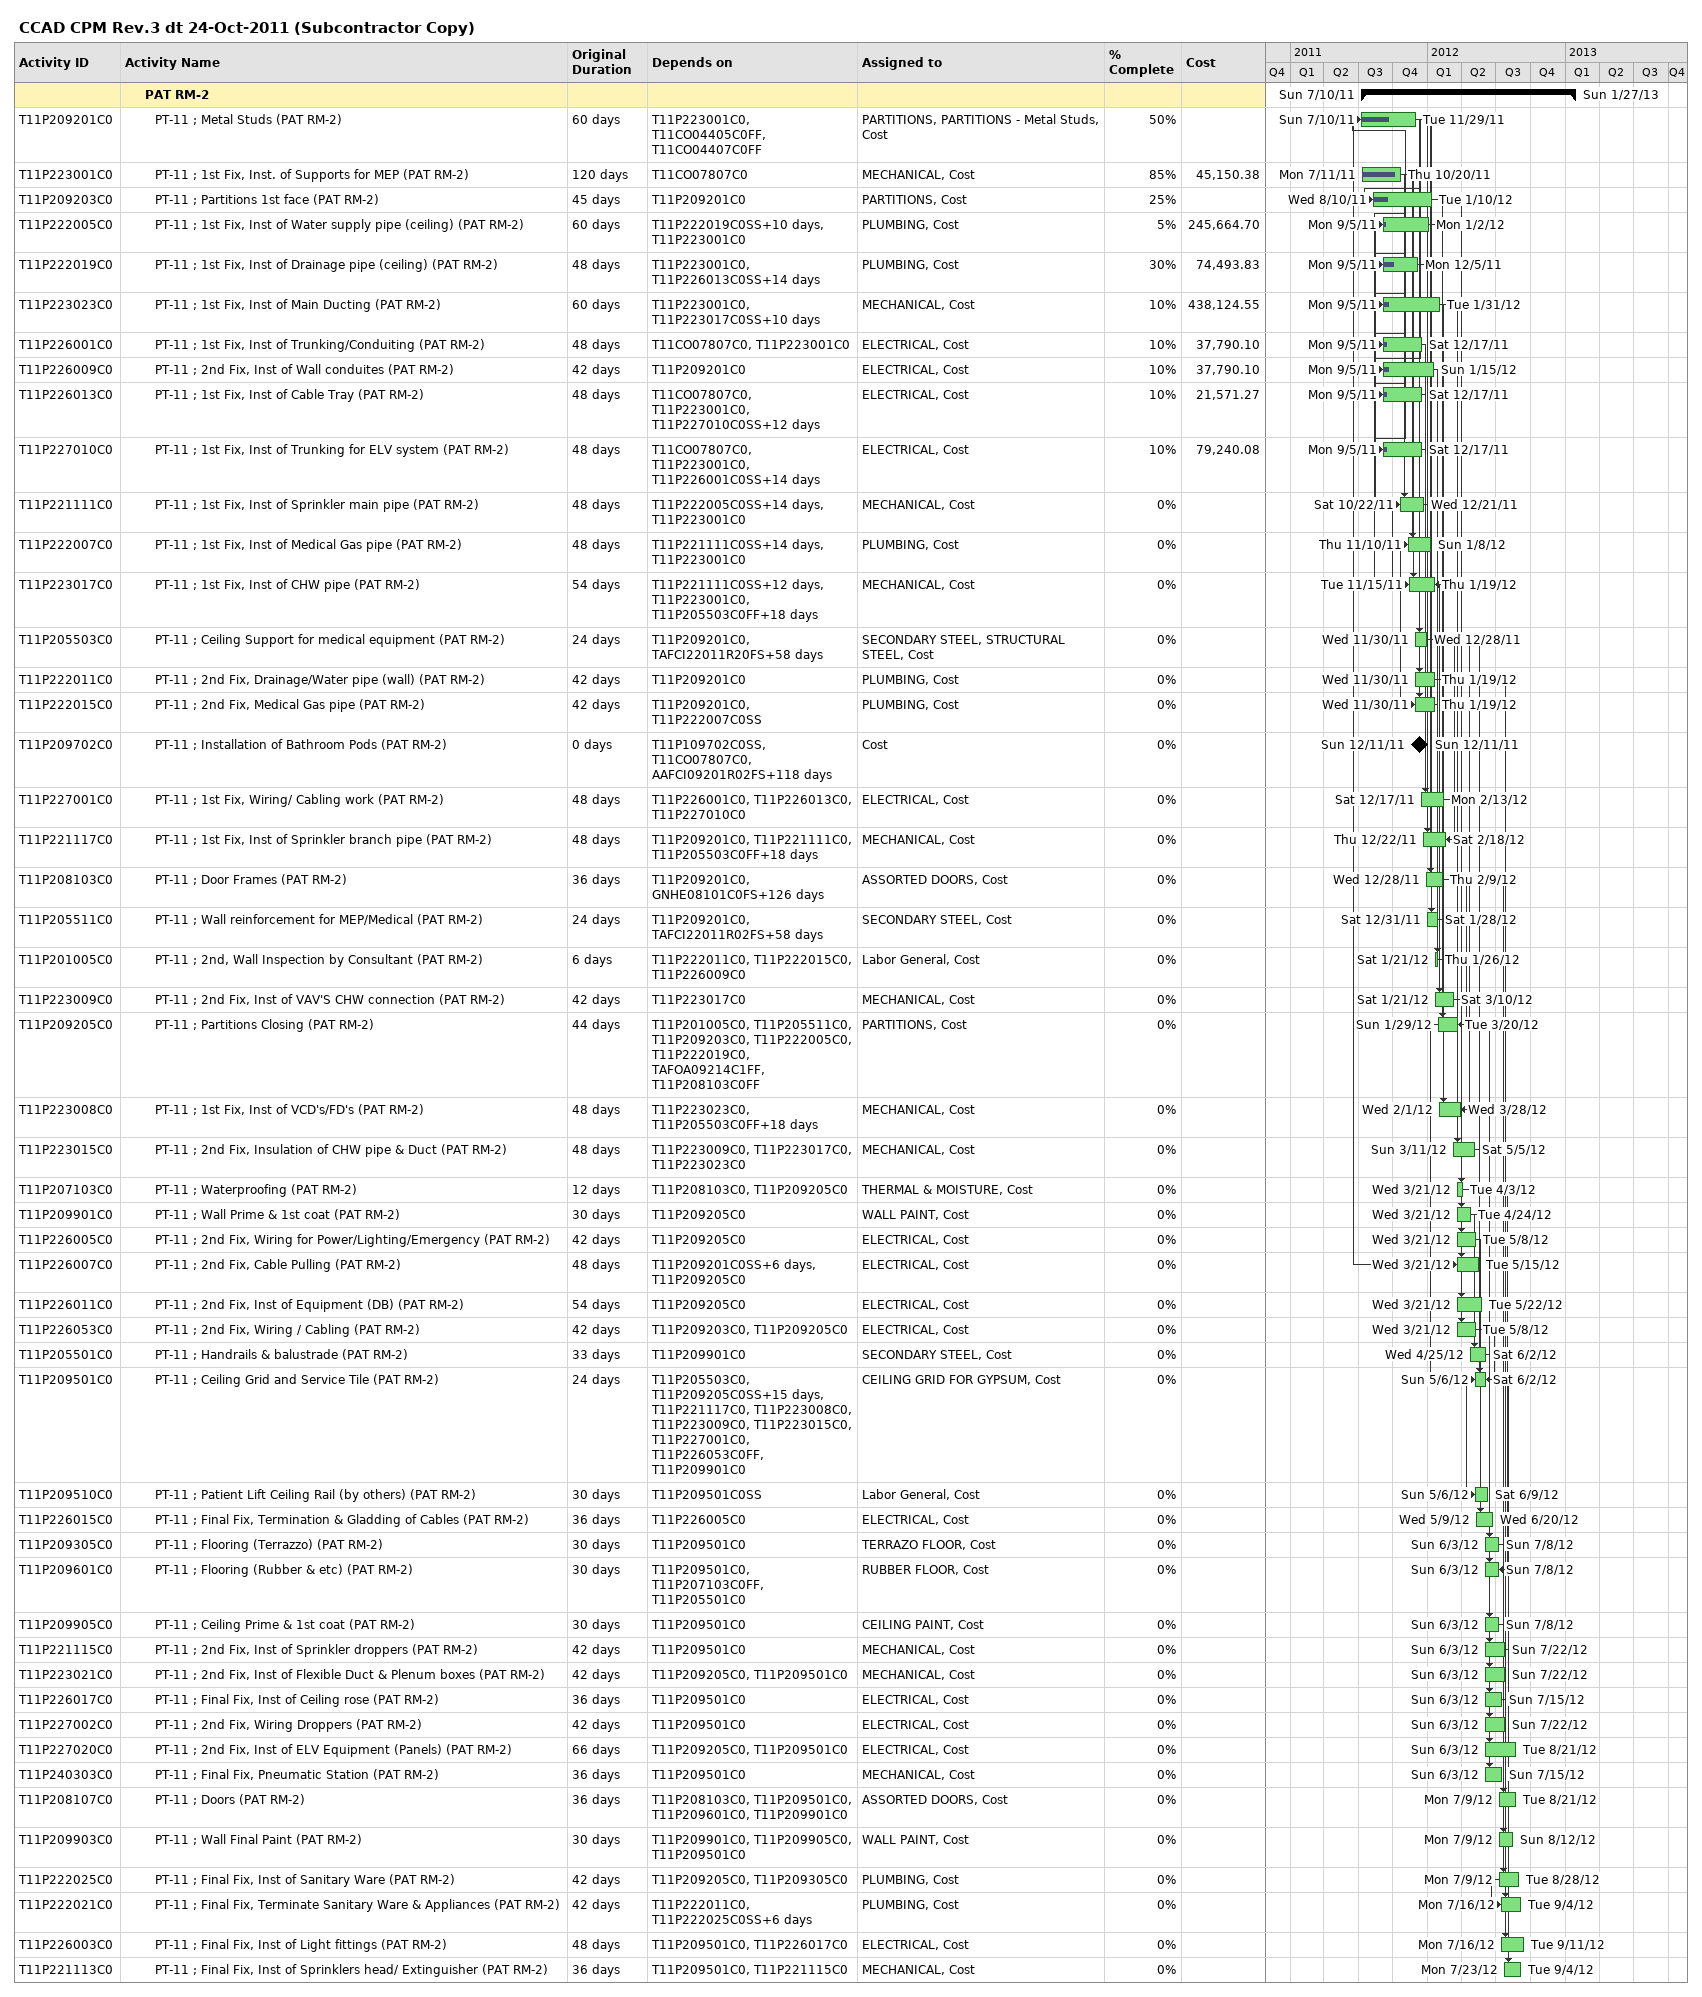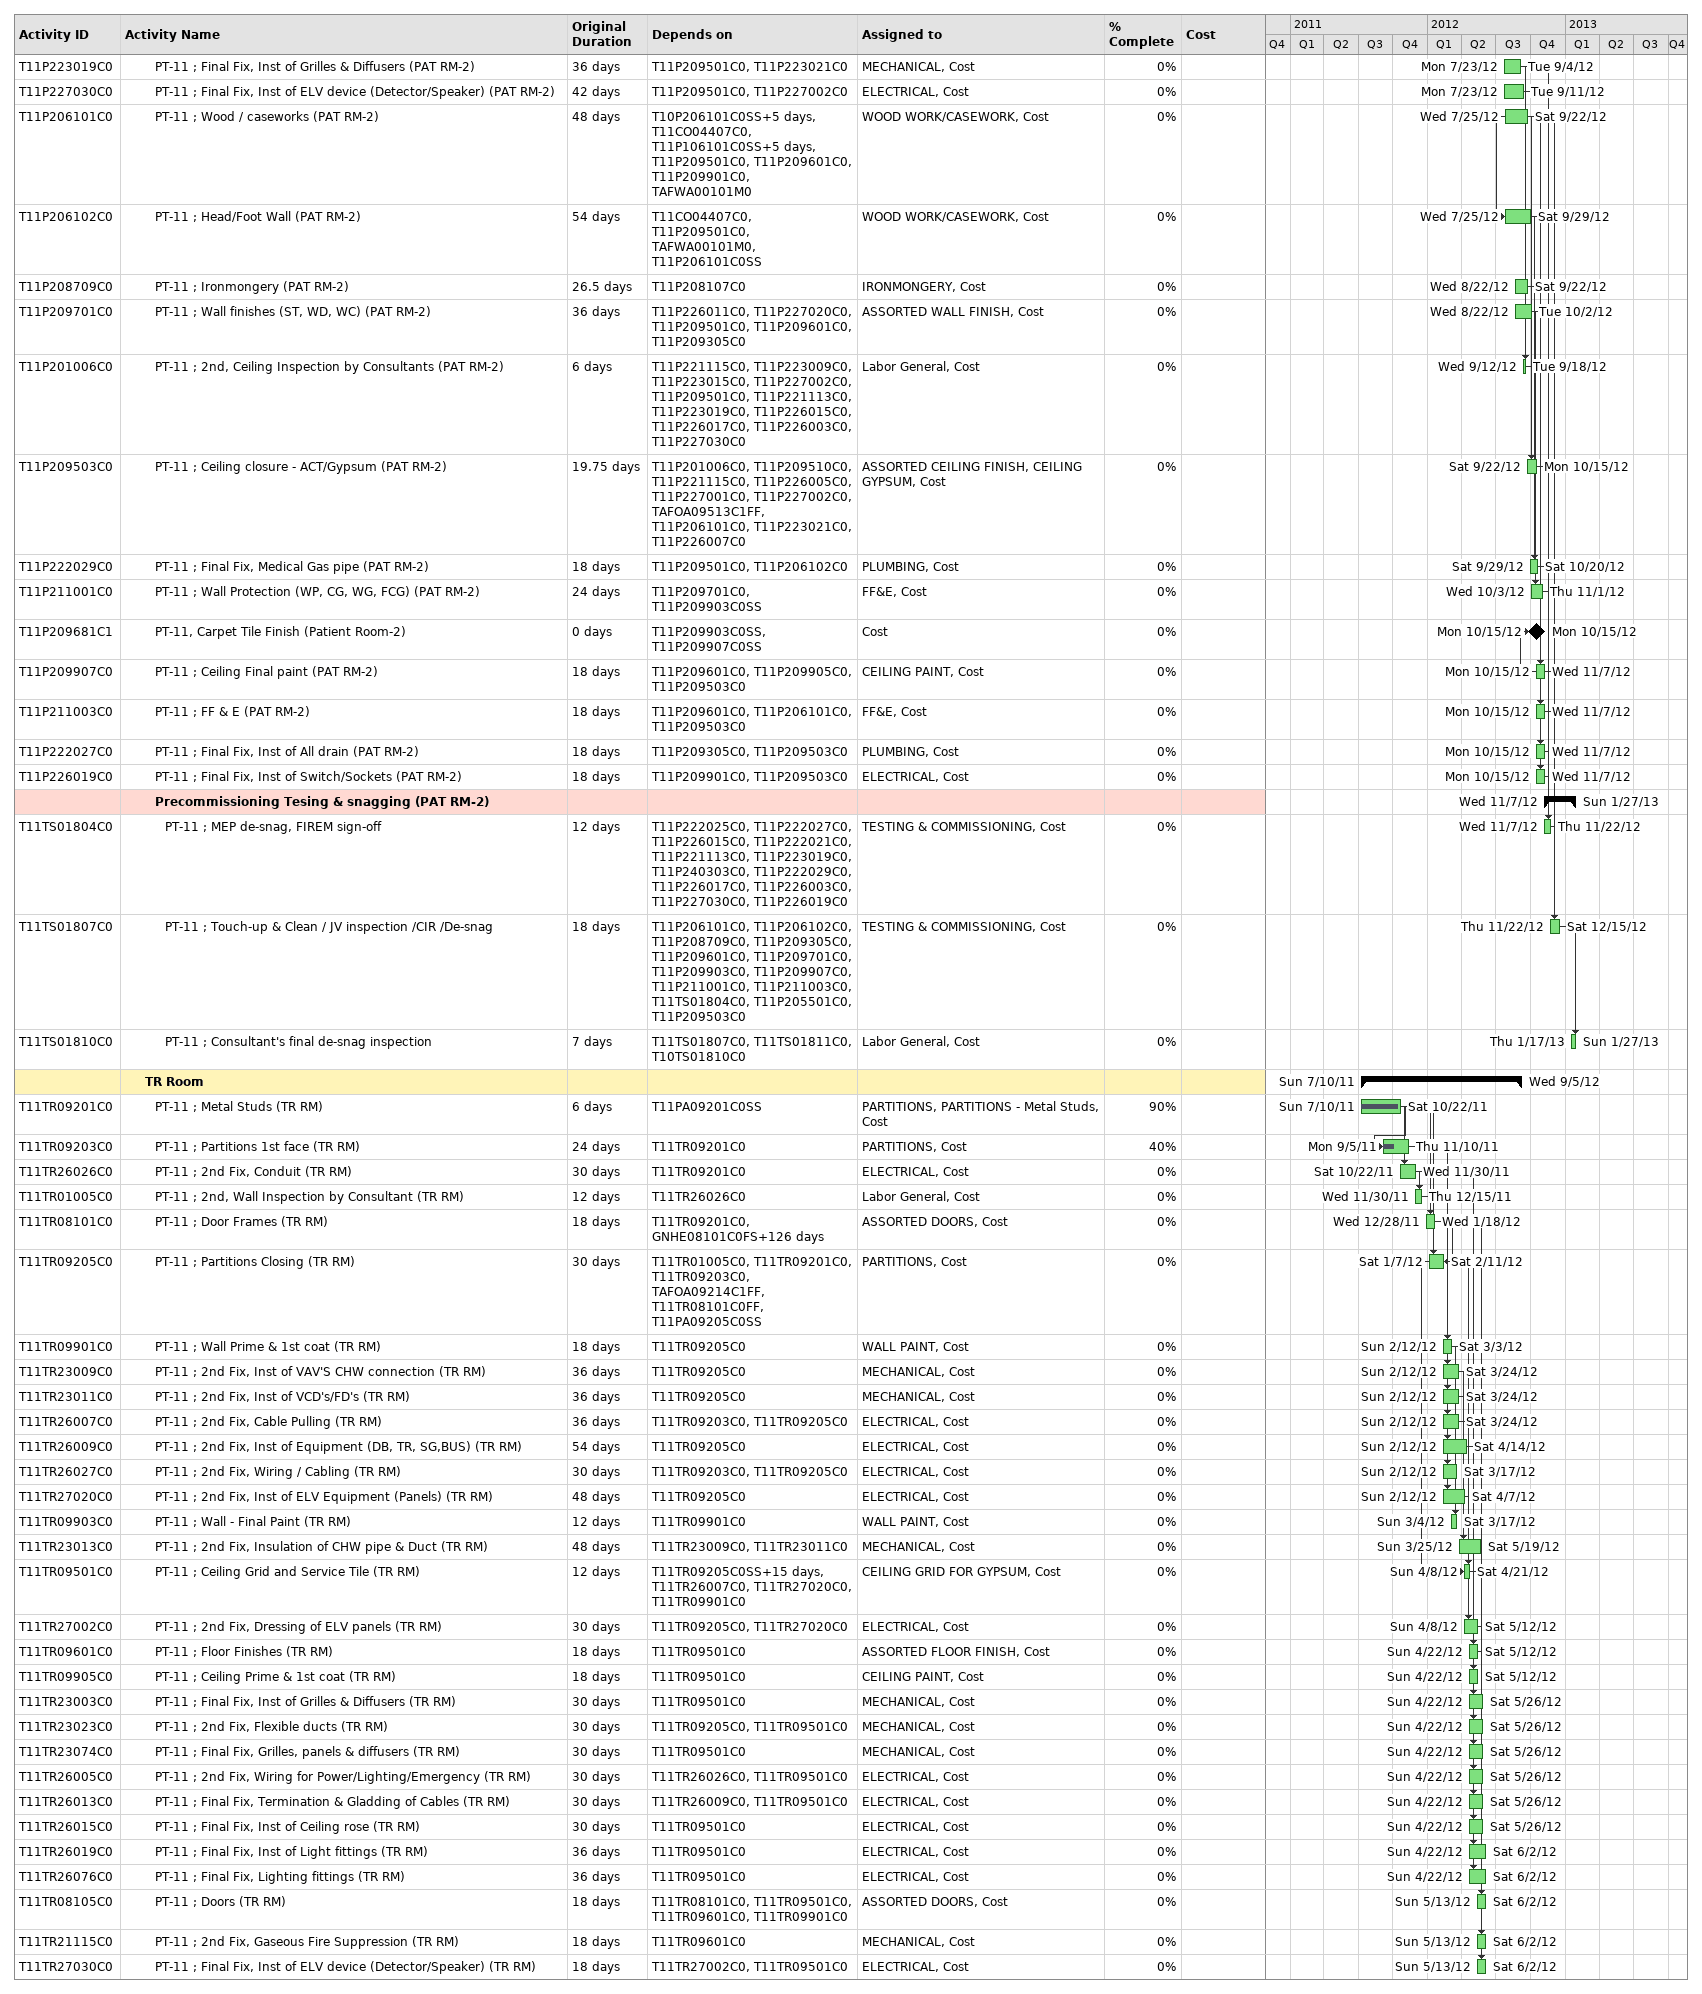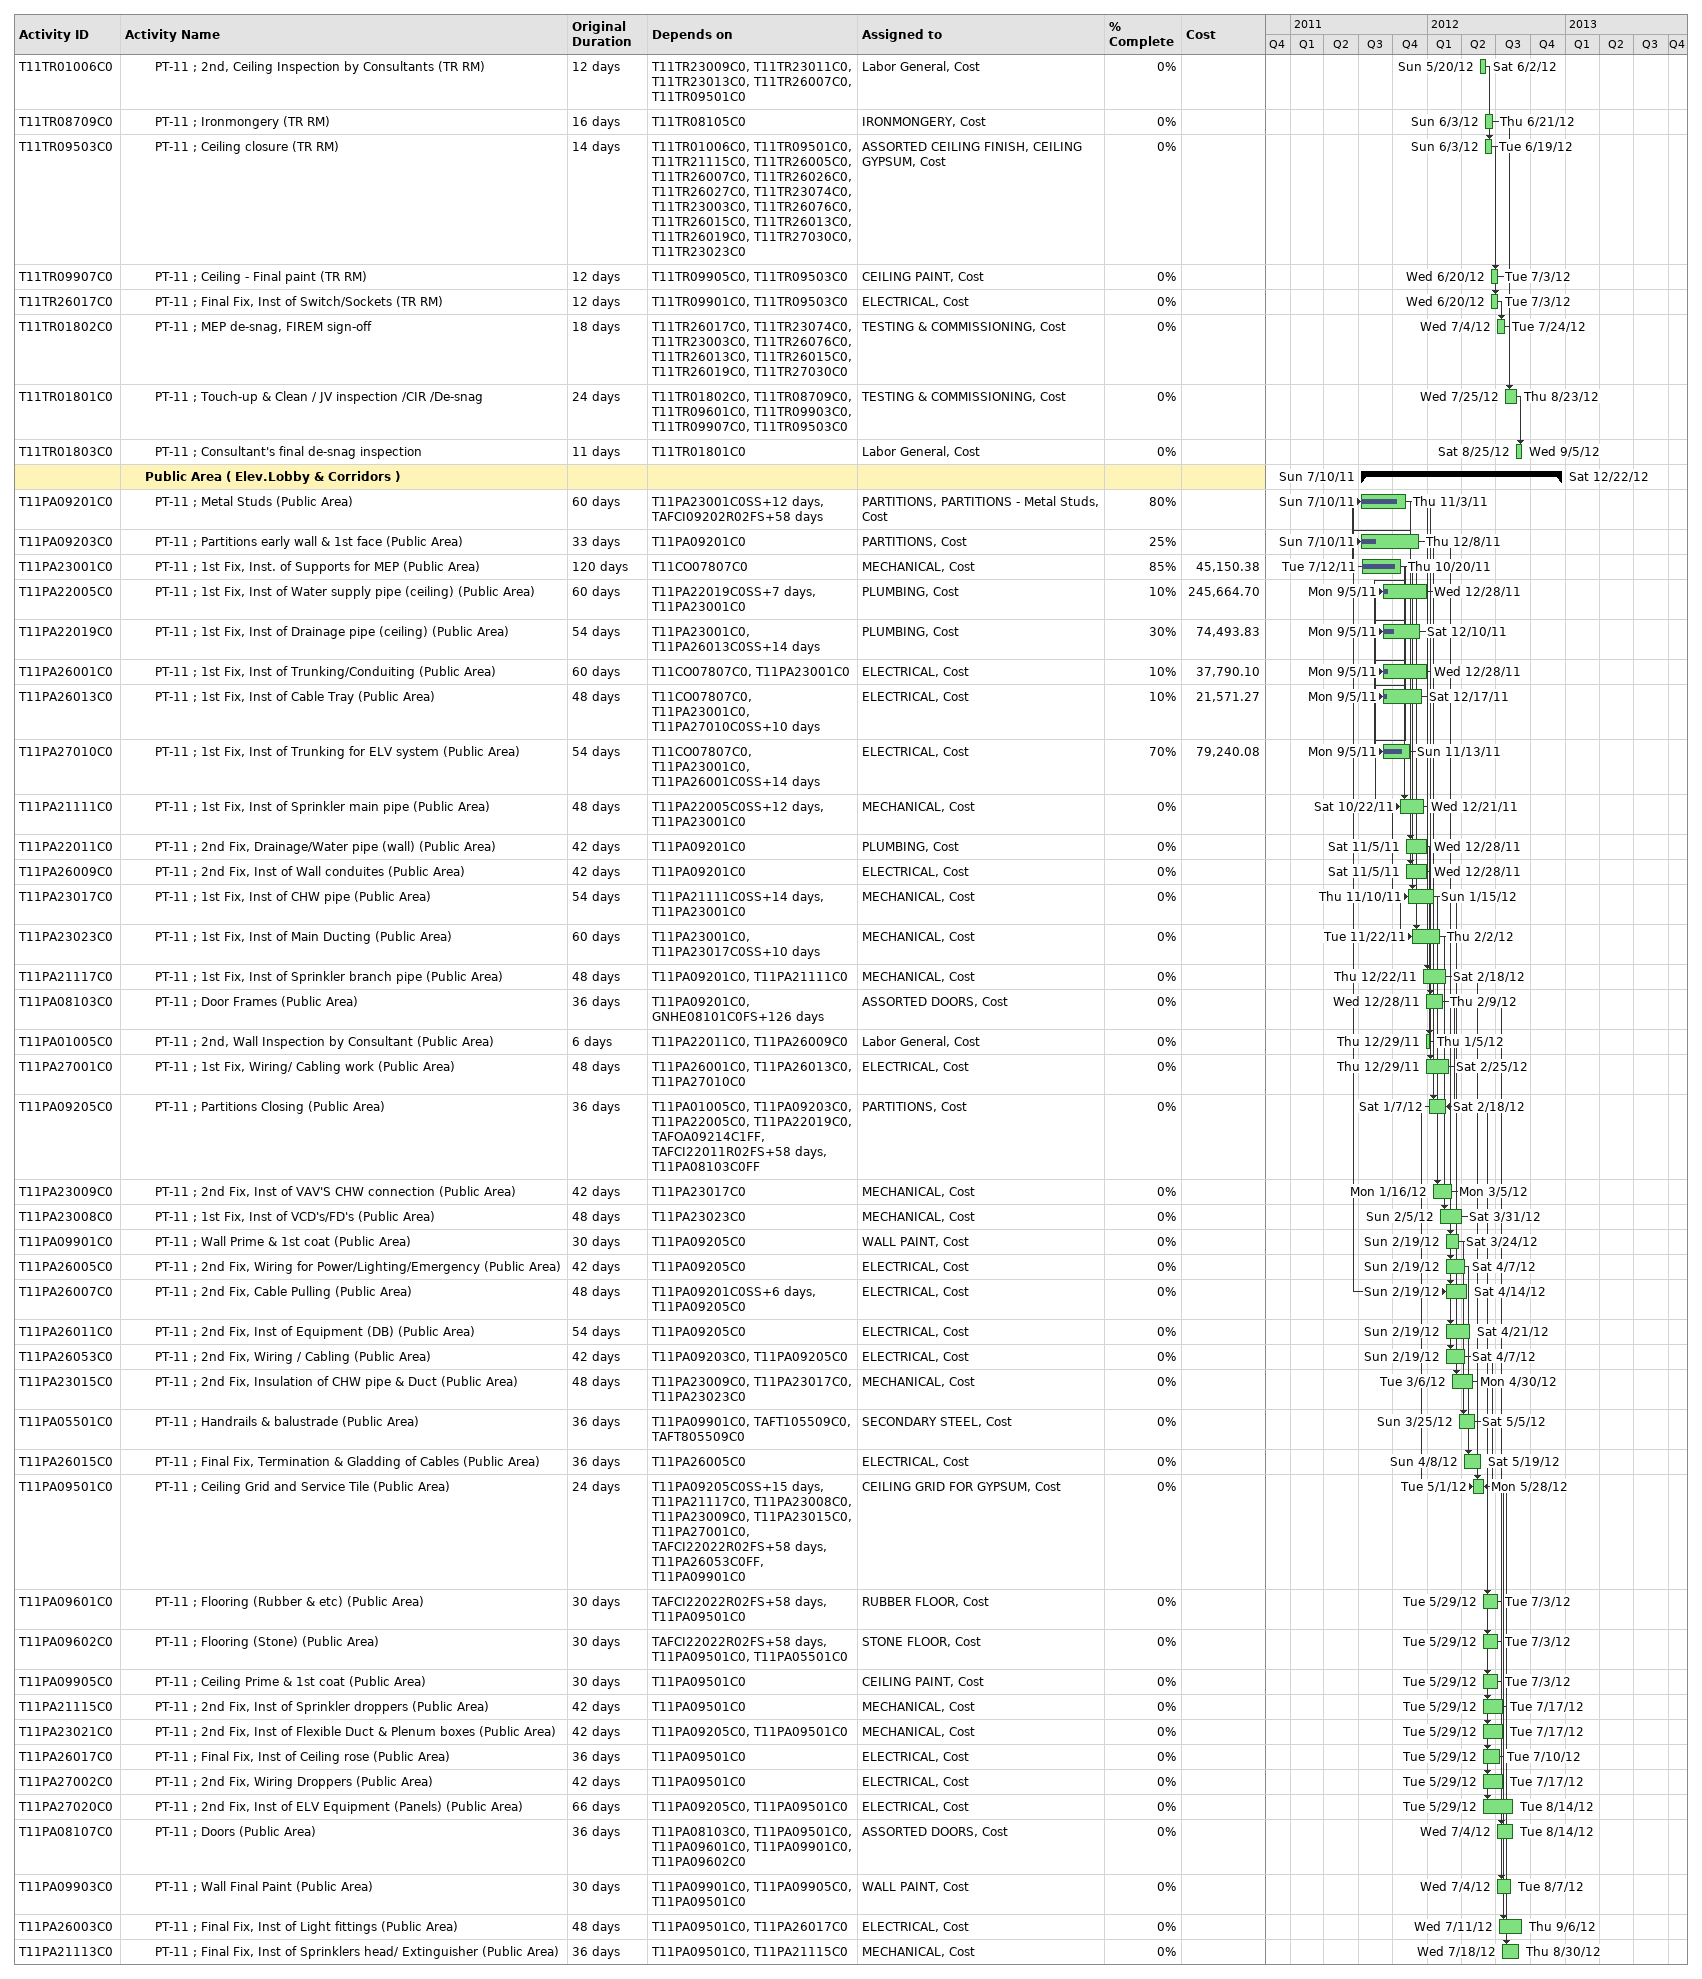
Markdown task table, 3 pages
CCAD CPM Rev.3 dt 24-Oct-2011 (Subcontractor Copy)

| ID | Level | Task | Original duration | Start | Finish | Predecessors | Resources | % complete | Cost |
|---|---|---|---|---|---|---|---|---|---|
|  | 3 | **PAT RM-2** |  | 2011-07-10 | 2013-01-27 |  |  |  |  |
| T11P209201C0 | 4 | PT-11 ; Metal Studs (PAT RM-2) | 60d | 2011-07-10 | 2011-11-29 | T11P223001C0, T11CO04405C0FF, T11CO04407C0FF | PARTITIONS, PARTITIONS - Metal Studs, Cost | 50 |  |
| T11P223001C0 | 4 | PT-11 ; 1st Fix, Inst. of Supports for MEP (PAT RM-2) | 120d | 2011-07-11 | 2011-10-20 | T11CO07807C0 | MECHANICAL, Cost | 85 | 45150.38 |
| T11P209203C0 | 4 | PT-11 ; Partitions 1st face (PAT RM-2) | 45d | 2011-08-10 | 2012-01-10 | T11P209201C0 | PARTITIONS, Cost | 25 |  |
| T11P222005C0 | 4 | PT-11 ; 1st Fix, Inst of Water supply pipe (ceiling) (PAT RM-2) | 60d | 2011-09-05 | 2012-01-02 | T11P222019C0SS+10d, T11P223001C0 | PLUMBING, Cost | 5 | 245664.70 |
| T11P222019C0 | 4 | PT-11 ; 1st Fix, Inst of Drainage pipe (ceiling) (PAT RM-2) | 48d | 2011-09-05 | 2011-12-05 | T11P223001C0, T11P226013C0SS+14d | PLUMBING, Cost | 30 | 74493.83 |
| T11P223023C0 | 4 | PT-11 ; 1st Fix, Inst of Main Ducting (PAT RM-2) | 60d | 2011-09-05 | 2012-01-31 | T11P223001C0, T11P223017C0SS+10d | MECHANICAL, Cost | 10 | 438124.55 |
| T11P226001C0 | 4 | PT-11 ; 1st Fix, Inst of Trunking/Conduiting (PAT RM-2) | 48d | 2011-09-05 | 2011-12-17 | T11CO07807C0, T11P223001C0 | ELECTRICAL, Cost | 10 | 37790.10 |
| T11P226009C0 | 4 | PT-11 ; 2nd Fix, Inst of Wall conduites (PAT RM-2) | 42d | 2011-09-05 | 2012-01-15 | T11P209201C0 | ELECTRICAL, Cost | 10 | 37790.10 |
| T11P226013C0 | 4 | PT-11 ; 1st Fix, Inst of Cable Tray (PAT RM-2) | 48d | 2011-09-05 | 2011-12-17 | T11CO07807C0, T11P223001C0, T11P227010C0SS+12d | ELECTRICAL, Cost | 10 | 21571.27 |
| T11P227010C0 | 4 | PT-11 ; 1st Fix, Inst of Trunking for ELV system (PAT RM-2) | 48d | 2011-09-05 | 2011-12-17 | T11CO07807C0, T11P223001C0, T11P226001C0SS+14d | ELECTRICAL, Cost | 10 | 79240.08 |
| T11P221111C0 | 4 | PT-11 ; 1st Fix, Inst of Sprinkler main pipe (PAT RM-2) | 48d | 2011-10-22 | 2011-12-21 | T11P222005C0SS+14d, T11P223001C0 | MECHANICAL, Cost | 0 |  |
| T11P222007C0 | 4 | PT-11 ; 1st Fix, Inst of Medical Gas pipe (PAT RM-2) | 48d | 2011-11-10 | 2012-01-08 | T11P221111C0SS+14d, T11P223001C0 | PLUMBING, Cost | 0 |  |
| T11P223017C0 | 4 | PT-11 ; 1st Fix, Inst of CHW pipe (PAT RM-2) | 54d | 2011-11-15 | 2012-01-19 | T11P221111C0SS+12d, T11P223001C0, T11P205503C0FF+18d | MECHANICAL, Cost | 0 |  |
| T11P205503C0 | 4 | PT-11 ; Ceiling Support for medical equipment (PAT RM-2) | 24d | 2011-11-30 | 2011-12-28 | T11P209201C0, TAFCI22011R20FS+58d | SECONDARY STEEL, STRUCTURAL STEEL, Cost | 0 |  |
| T11P222011C0 | 4 | PT-11 ; 2nd Fix, Drainage/Water pipe (wall) (PAT RM-2) | 42d | 2011-11-30 | 2012-01-19 | T11P209201C0 | PLUMBING, Cost | 0 |  |
| T11P222015C0 | 4 | PT-11 ; 2nd Fix, Medical Gas pipe (PAT RM-2) | 42d | 2011-11-30 | 2012-01-19 | T11P209201C0, T11P222007C0SS | PLUMBING, Cost | 0 |  |
| T11P209702C0 | 4 | PT-11 ; Installation of Bathroom Pods (PAT RM-2) | 0d | 2011-12-11 | 2011-12-11 | T11P109702C0SS, T11CO07807C0, AAFCI09201R02FS+118d | Cost | 0 |  |
| T11P227001C0 | 4 | PT-11 ; 1st Fix, Wiring/ Cabling work (PAT RM-2) | 48d | 2011-12-17 | 2012-02-13 | T11P226001C0, T11P226013C0, T11P227010C0 | ELECTRICAL, Cost | 0 |  |
| T11P221117C0 | 4 | PT-11 ; 1st Fix, Inst of Sprinkler branch pipe (PAT RM-2) | 48d | 2011-12-22 | 2012-02-18 | T11P209201C0, T11P221111C0, T11P205503C0FF+18d | MECHANICAL, Cost | 0 |  |
| T11P208103C0 | 4 | PT-11 ; Door Frames (PAT RM-2) | 36d | 2011-12-28 | 2012-02-09 | T11P209201C0, GNHE08101C0FS+126d | ASSORTED DOORS, Cost | 0 |  |
| T11P205511C0 | 4 | PT-11 ; Wall reinforcement for MEP/Medical (PAT RM-2) | 24d | 2011-12-31 | 2012-01-28 | T11P209201C0, TAFCI22011R02FS+58d | SECONDARY STEEL, Cost | 0 |  |
| T11P201005C0 | 4 | PT-11 ; 2nd, Wall Inspection by Consultant (PAT RM-2) | 6d | 2012-01-21 | 2012-01-26 | T11P222011C0, T11P222015C0, T11P226009C0 | Labor General, Cost | 0 |  |
| T11P223009C0 | 4 | PT-11 ; 2nd Fix, Inst of VAV'S CHW connection (PAT RM-2) | 42d | 2012-01-21 | 2012-03-10 | T11P223017C0 | MECHANICAL, Cost | 0 |  |
| T11P209205C0 | 4 | PT-11 ; Partitions Closing (PAT RM-2) | 44d | 2012-01-29 | 2012-03-20 | T11P201005C0, T11P205511C0, T11P209203C0, T11P222005C0, T11P222019C0, TAFOA09214C1FF, T11P208103C0FF | PARTITIONS, Cost | 0 |  |
| T11P223008C0 | 4 | PT-11 ; 1st Fix, Inst of VCD's/FD's (PAT RM-2) | 48d | 2012-02-01 | 2012-03-28 | T11P223023C0, T11P205503C0FF+18d | MECHANICAL, Cost | 0 |  |
| T11P223015C0 | 4 | PT-11 ; 2nd Fix, Insulation of CHW pipe & Duct (PAT RM-2) | 48d | 2012-03-11 | 2012-05-05 | T11P223009C0, T11P223017C0, T11P223023C0 | MECHANICAL, Cost | 0 |  |
| T11P207103C0 | 4 | PT-11 ; Waterproofing (PAT RM-2) | 12d | 2012-03-21 | 2012-04-03 | T11P208103C0, T11P209205C0 | THERMAL & MOISTURE, Cost | 0 |  |
| T11P209901C0 | 4 | PT-11 ; Wall Prime & 1st coat (PAT RM-2) | 30d | 2012-03-21 | 2012-04-24 | T11P209205C0 | WALL PAINT, Cost | 0 |  |
| T11P226005C0 | 4 | PT-11 ; 2nd Fix, Wiring for Power/Lighting/Emergency (PAT RM-2) | 42d | 2012-03-21 | 2012-05-08 | T11P209205C0 | ELECTRICAL, Cost | 0 |  |
| T11P226007C0 | 4 | PT-11 ; 2nd Fix, Cable Pulling (PAT RM-2) | 48d | 2012-03-21 | 2012-05-15 | T11P209201C0SS+6d, T11P209205C0 | ELECTRICAL, Cost | 0 |  |
| T11P226011C0 | 4 | PT-11 ; 2nd Fix, Inst of Equipment (DB) (PAT RM-2) | 54d | 2012-03-21 | 2012-05-22 | T11P209205C0 | ELECTRICAL, Cost | 0 |  |
| T11P226053C0 | 4 | PT-11 ; 2nd Fix, Wiring / Cabling (PAT RM-2) | 42d | 2012-03-21 | 2012-05-08 | T11P209203C0, T11P209205C0 | ELECTRICAL, Cost | 0 |  |
| T11P205501C0 | 4 | PT-11 ; Handrails & balustrade (PAT RM-2) | 33d | 2012-04-25 | 2012-06-02 | T11P209901C0 | SECONDARY STEEL, Cost | 0 |  |
| T11P209501C0 | 4 | PT-11 ; Ceiling Grid and Service Tile (PAT RM-2) | 24d | 2012-05-06 | 2012-06-02 | T11P205503C0, T11P209205C0SS+15d, T11P221117C0, T11P223008C0, T11P223009C0, T11P223015C0, T11P227001C0, T11P226053C0FF, T11P209901C0 | CEILING GRID FOR GYPSUM, Cost | 0 |  |
| T11P209510C0 | 4 | PT-11 ; Patient Lift Ceiling Rail (by others) (PAT RM-2) | 30d | 2012-05-06 | 2012-06-09 | T11P209501C0SS | Labor General, Cost | 0 |  |
| T11P226015C0 | 4 | PT-11 ; Final Fix, Termination & Gladding of Cables (PAT RM-2) | 36d | 2012-05-09 | 2012-06-20 | T11P226005C0 | ELECTRICAL, Cost | 0 |  |
| T11P209305C0 | 4 | PT-11 ; Flooring (Terrazzo) (PAT RM-2) | 30d | 2012-06-03 | 2012-07-08 | T11P209501C0 | TERRAZO FLOOR, Cost | 0 |  |
| T11P209601C0 | 4 | PT-11 ; Flooring (Rubber & etc) (PAT RM-2) | 30d | 2012-06-03 | 2012-07-08 | T11P209501C0, T11P207103C0FF, T11P205501C0 | RUBBER FLOOR, Cost | 0 |  |
| T11P209905C0 | 4 | PT-11 ; Ceiling Prime & 1st coat (PAT RM-2) | 30d | 2012-06-03 | 2012-07-08 | T11P209501C0 | CEILING PAINT, Cost | 0 |  |
| T11P221115C0 | 4 | PT-11 ; 2nd Fix, Inst of Sprinkler droppers (PAT RM-2) | 42d | 2012-06-03 | 2012-07-22 | T11P209501C0 | MECHANICAL, Cost | 0 |  |
| T11P223021C0 | 4 | PT-11 ; 2nd Fix, Inst of Flexible Duct & Plenum boxes (PAT RM-2) | 42d | 2012-06-03 | 2012-07-22 | T11P209205C0, T11P209501C0 | MECHANICAL, Cost | 0 |  |
| T11P226017C0 | 4 | PT-11 ; Final Fix, Inst of Ceiling rose (PAT RM-2) | 36d | 2012-06-03 | 2012-07-15 | T11P209501C0 | ELECTRICAL, Cost | 0 |  |
| T11P227002C0 | 4 | PT-11 ; 2nd Fix, Wiring Droppers (PAT RM-2) | 42d | 2012-06-03 | 2012-07-22 | T11P209501C0 | ELECTRICAL, Cost | 0 |  |
| T11P227020C0 | 4 | PT-11 ; 2nd Fix, Inst of ELV Equipment (Panels) (PAT RM-2) | 66d | 2012-06-03 | 2012-08-21 | T11P209205C0, T11P209501C0 | ELECTRICAL, Cost | 0 |  |
| T11P240303C0 | 4 | PT-11 ; Final Fix, Pneumatic Station (PAT RM-2) | 36d | 2012-06-03 | 2012-07-15 | T11P209501C0 | MECHANICAL, Cost | 0 |  |
| T11P208107C0 | 4 | PT-11 ; Doors (PAT RM-2) | 36d | 2012-07-09 | 2012-08-21 | T11P208103C0, T11P209501C0, T11P209601C0, T11P209901C0 | ASSORTED DOORS, Cost | 0 |  |
| T11P209903C0 | 4 | PT-11 ; Wall Final Paint (PAT RM-2) | 30d | 2012-07-09 | 2012-08-12 | T11P209901C0, T11P209905C0, T11P209501C0 | WALL PAINT, Cost | 0 |  |
| T11P222025C0 | 4 | PT-11 ; Final Fix, Inst of Sanitary Ware (PAT RM-2) | 42d | 2012-07-09 | 2012-08-28 | T11P209205C0, T11P209305C0 | PLUMBING, Cost | 0 |  |
| T11P222021C0 | 4 | PT-11 ; Final Fix, Terminate Sanitary Ware & Appliances (PAT RM-2) | 42d | 2012-07-16 | 2012-09-04 | T11P222011C0, T11P222025C0SS+6d | PLUMBING, Cost | 0 |  |
| T11P226003C0 | 4 | PT-11 ; Final Fix, Inst of Light fittings (PAT RM-2) | 48d | 2012-07-16 | 2012-09-11 | T11P209501C0, T11P226017C0 | ELECTRICAL, Cost | 0 |  |
| T11P221113C0 | 4 | PT-11 ; Final Fix, Inst of Sprinklers head/ Extinguisher (PAT RM-2) | 36d | 2012-07-23 | 2012-09-04 | T11P209501C0, T11P221115C0 | MECHANICAL, Cost | 0 |  |
| T11P223019C0 | 4 | PT-11 ; Final Fix, Inst of Grilles & Diffusers (PAT RM-2) | 36d | 2012-07-23 | 2012-09-04 | T11P209501C0, T11P223021C0 | MECHANICAL, Cost | 0 |  |
| T11P227030C0 | 4 | PT-11 ; Final Fix, Inst of ELV device (Detector/Speaker) (PAT RM-2) | 42d | 2012-07-23 | 2012-09-11 | T11P209501C0, T11P227002C0 | ELECTRICAL, Cost | 0 |  |
| T11P206101C0 | 4 | PT-11 ; Wood / caseworks (PAT RM-2) | 48d | 2012-07-25 | 2012-09-22 | T10P206101C0SS+5d, T11CO04407C0, T11P106101C0SS+5d, T11P209501C0, T11P209601C0, T11P209901C0, TAFWA00101M0 | WOOD WORK/CASEWORK, Cost | 0 |  |
| T11P206102C0 | 4 | PT-11 ; Head/Foot Wall (PAT RM-2) | 54d | 2012-07-25 | 2012-09-29 | T11CO04407C0, T11P209501C0, TAFWA00101M0, T11P206101C0SS | WOOD WORK/CASEWORK, Cost | 0 |  |
| T11P208709C0 | 4 | PT-11 ; Ironmongery (PAT RM-2) | 26.5d | 2012-08-22 | 2012-09-22 | T11P208107C0 | IRONMONGERY, Cost | 0 |  |
| T11P209701C0 | 4 | PT-11 ; Wall finishes (ST, WD, WC) (PAT RM-2) | 36d | 2012-08-22 | 2012-10-02 | T11P226011C0, T11P227020C0, T11P209501C0, T11P209601C0, T11P209305C0 | ASSORTED WALL FINISH, Cost | 0 |  |
| T11P201006C0 | 4 | PT-11 ; 2nd, Ceiling Inspection by Consultants (PAT RM-2) | 6d | 2012-09-12 | 2012-09-18 | T11P221115C0, T11P223009C0, T11P223015C0, T11P227002C0, T11P209501C0, T11P221113C0, T11P223019C0, T11P226015C0, T11P226017C0, T11P226003C0, T11P227030C0 | Labor General, Cost | 0 |  |
| T11P209503C0 | 4 | PT-11 ; Ceiling closure - ACT/Gypsum (PAT RM-2) | 19.75d | 2012-09-22 | 2012-10-15 | T11P201006C0, T11P209510C0, T11P221115C0, T11P226005C0, T11P227001C0, T11P227002C0, TAFOA09513C1FF, T11P206101C0, T11P223021C0, T11P226007C0 | ASSORTED CEILING FINISH, CEILING GYPSUM, Cost | 0 |  |
| T11P222029C0 | 4 | PT-11 ; Final Fix, Medical Gas pipe (PAT RM-2) | 18d | 2012-09-29 | 2012-10-20 | T11P209501C0, T11P206102C0 | PLUMBING, Cost | 0 |  |
| T11P211001C0 | 4 | PT-11 ; Wall Protection (WP, CG, WG, FCG) (PAT RM-2) | 24d | 2012-10-03 | 2012-11-01 | T11P209701C0, T11P209903C0SS | FF&E, Cost | 0 |  |
| T11P209681C1 | 4 | PT-11, Carpet Tile Finish (Patient Room-2) | 0d | 2012-10-15 | 2012-10-15 | T11P209903C0SS, T11P209907C0SS | Cost | 0 |  |
| T11P209907C0 | 4 | PT-11 ; Ceiling Final paint (PAT RM-2) | 18d | 2012-10-15 | 2012-11-07 | T11P209601C0, T11P209905C0, T11P209503C0 | CEILING PAINT, Cost | 0 |  |
| T11P211003C0 | 4 | PT-11 ; FF & E (PAT RM-2) | 18d | 2012-10-15 | 2012-11-07 | T11P209601C0, T11P206101C0, T11P209503C0 | FF&E, Cost | 0 |  |
| T11P222027C0 | 4 | PT-11 ; Final Fix, Inst of All drain (PAT RM-2) | 18d | 2012-10-15 | 2012-11-07 | T11P209305C0, T11P209503C0 | PLUMBING, Cost | 0 |  |
| T11P226019C0 | 4 | PT-11 ; Final Fix, Inst of Switch/Sockets (PAT RM-2) | 18d | 2012-10-15 | 2012-11-07 | T11P209901C0, T11P209503C0 | ELECTRICAL, Cost | 0 |  |
|  | 4 | **Precommissioning Tesing & snagging (PAT RM-2)** |  | 2012-11-07 | 2013-01-27 |  |  |  |  |
| T11TS01804C0 | 5 | PT-11 ; MEP de-snag, FIREM sign-off | 12d | 2012-11-07 | 2012-11-22 | T11P222025C0, T11P222027C0, T11P226015C0, T11P222021C0, T11P221113C0, T11P223019C0, T11P240303C0, T11P222029C0, T11P226017C0, T11P226003C0, T11P227030C0, T11P226019C0 | TESTING & COMMISSIONING, Cost | 0 |  |
| T11TS01807C0 | 5 | PT-11 ; Touch-up & Clean / JV inspection /CIR /De-snag | 18d | 2012-11-22 | 2012-12-15 | T11P206101C0, T11P206102C0, T11P208709C0, T11P209305C0, T11P209601C0, T11P209701C0, T11P209903C0, T11P209907C0, T11P211001C0, T11P211003C0, T11TS01804C0, T11P205501C0, T11P209503C0 | TESTING & COMMISSIONING, Cost | 0 |  |
| T11TS01810C0 | 5 | PT-11 ; Consultant's final de-snag inspection | 7d | 2013-01-17 | 2013-01-27 | T11TS01807C0, T11TS01811C0, T10TS01810C0 | Labor General, Cost | 0 |  |
|  | 3 | **TR Room** |  | 2011-07-10 | 2012-09-05 |  |  |  |  |
| T11TR09201C0 | 4 | PT-11 ; Metal Studs (TR RM) | 6d | 2011-07-10 | 2011-10-22 | T11PA09201C0SS | PARTITIONS, PARTITIONS - Metal Studs, Cost | 90 |  |
| T11TR09203C0 | 4 | PT-11 ; Partitions 1st face (TR RM) | 24d | 2011-09-05 | 2011-11-10 | T11TR09201C0 | PARTITIONS, Cost | 40 |  |
| T11TR26026C0 | 4 | PT-11 ; 2nd Fix, Conduit (TR RM) | 30d | 2011-10-22 | 2011-11-30 | T11TR09201C0 | ELECTRICAL, Cost | 0 |  |
| T11TR01005C0 | 4 | PT-11 ; 2nd, Wall Inspection by Consultant (TR RM) | 12d | 2011-11-30 | 2011-12-15 | T11TR26026C0 | Labor General, Cost | 0 |  |
| T11TR08101C0 | 4 | PT-11 ; Door Frames (TR RM) | 18d | 2011-12-28 | 2012-01-18 | T11TR09201C0, GNHE08101C0FS+126d | ASSORTED DOORS, Cost | 0 |  |
| T11TR09205C0 | 4 | PT-11 ; Partitions Closing (TR RM) | 30d | 2012-01-07 | 2012-02-11 | T11TR01005C0, T11TR09201C0, T11TR09203C0, TAFOA09214C1FF, T11TR08101C0FF, T11PA09205C0SS | PARTITIONS, Cost | 0 |  |
| T11TR09901C0 | 4 | PT-11 ; Wall Prime & 1st coat (TR RM) | 18d | 2012-02-12 | 2012-03-03 | T11TR09205C0 | WALL PAINT, Cost | 0 |  |
| T11TR23009C0 | 4 | PT-11 ; 2nd Fix, Inst of VAV'S CHW connection (TR RM) | 36d | 2012-02-12 | 2012-03-24 | T11TR09205C0 | MECHANICAL, Cost | 0 |  |
| T11TR23011C0 | 4 | PT-11 ; 2nd Fix, Inst of VCD's/FD's (TR RM) | 36d | 2012-02-12 | 2012-03-24 | T11TR09205C0 | MECHANICAL, Cost | 0 |  |
| T11TR26007C0 | 4 | PT-11 ; 2nd Fix, Cable Pulling (TR RM) | 36d | 2012-02-12 | 2012-03-24 | T11TR09203C0, T11TR09205C0 | ELECTRICAL, Cost | 0 |  |
| T11TR26009C0 | 4 | PT-11 ; 2nd Fix, Inst of Equipment (DB, TR, SG,BUS) (TR RM) | 54d | 2012-02-12 | 2012-04-14 | T11TR09205C0 | ELECTRICAL, Cost | 0 |  |
| T11TR26027C0 | 4 | PT-11 ; 2nd Fix, Wiring / Cabling (TR RM) | 30d | 2012-02-12 | 2012-03-17 | T11TR09203C0, T11TR09205C0 | ELECTRICAL, Cost | 0 |  |
| T11TR27020C0 | 4 | PT-11 ; 2nd Fix, Inst of ELV Equipment (Panels) (TR RM) | 48d | 2012-02-12 | 2012-04-07 | T11TR09205C0 | ELECTRICAL, Cost | 0 |  |
| T11TR09903C0 | 4 | PT-11 ; Wall - Final Paint (TR RM) | 12d | 2012-03-04 | 2012-03-17 | T11TR09901C0 | WALL PAINT, Cost | 0 |  |
| T11TR23013C0 | 4 | PT-11 ; 2nd Fix, Insulation of CHW pipe & Duct (TR RM) | 48d | 2012-03-25 | 2012-05-19 | T11TR23009C0, T11TR23011C0 | MECHANICAL, Cost | 0 |  |
| T11TR09501C0 | 4 | PT-11 ; Ceiling Grid and Service Tile (TR RM) | 12d | 2012-04-08 | 2012-04-21 | T11TR09205C0SS+15d, T11TR26007C0, T11TR27020C0, T11TR09901C0 | CEILING GRID FOR GYPSUM, Cost | 0 |  |
| T11TR27002C0 | 4 | PT-11 ; 2nd Fix, Dressing of ELV panels (TR RM) | 30d | 2012-04-08 | 2012-05-12 | T11TR09205C0, T11TR27020C0 | ELECTRICAL, Cost | 0 |  |
| T11TR09601C0 | 4 | PT-11 ; Floor Finishes (TR RM) | 18d | 2012-04-22 | 2012-05-12 | T11TR09501C0 | ASSORTED FLOOR FINISH, Cost | 0 |  |
| T11TR09905C0 | 4 | PT-11 ; Ceiling Prime & 1st coat (TR RM) | 18d | 2012-04-22 | 2012-05-12 | T11TR09501C0 | CEILING PAINT, Cost | 0 |  |
| T11TR23003C0 | 4 | PT-11 ; Final Fix, Inst of Grilles & Diffusers (TR RM) | 30d | 2012-04-22 | 2012-05-26 | T11TR09501C0 | MECHANICAL, Cost | 0 |  |
| T11TR23023C0 | 4 | PT-11 ; 2nd Fix, Flexible ducts (TR RM) | 30d | 2012-04-22 | 2012-05-26 | T11TR09205C0, T11TR09501C0 | MECHANICAL, Cost | 0 |  |
| T11TR23074C0 | 4 | PT-11 ; Final Fix, Grilles, panels & diffusers (TR RM) | 30d | 2012-04-22 | 2012-05-26 | T11TR09501C0 | MECHANICAL, Cost | 0 |  |
| T11TR26005C0 | 4 | PT-11 ; 2nd Fix, Wiring for Power/Lighting/Emergency (TR RM) | 30d | 2012-04-22 | 2012-05-26 | T11TR26026C0, T11TR09501C0 | ELECTRICAL, Cost | 0 |  |
| T11TR26013C0 | 4 | PT-11 ; Final Fix, Termination & Gladding of Cables (TR RM) | 30d | 2012-04-22 | 2012-05-26 | T11TR26009C0, T11TR09501C0 | ELECTRICAL, Cost | 0 |  |
| T11TR26015C0 | 4 | PT-11 ; Final Fix, Inst of Ceiling rose (TR RM) | 30d | 2012-04-22 | 2012-05-26 | T11TR09501C0 | ELECTRICAL, Cost | 0 |  |
| T11TR26019C0 | 4 | PT-11 ; Final Fix, Inst of Light fittings (TR RM) | 36d | 2012-04-22 | 2012-06-02 | T11TR09501C0 | ELECTRICAL, Cost | 0 |  |
| T11TR26076C0 | 4 | PT-11 ; Final Fix, Lighting fittings (TR RM) | 36d | 2012-04-22 | 2012-06-02 | T11TR09501C0 | ELECTRICAL, Cost | 0 |  |
| T11TR08105C0 | 4 | PT-11 ; Doors (TR RM) | 18d | 2012-05-13 | 2012-06-02 | T11TR08101C0, T11TR09501C0, T11TR09601C0, T11TR09901C0 | ASSORTED DOORS, Cost | 0 |  |
| T11TR21115C0 | 4 | PT-11 ; 2nd Fix, Gaseous Fire Suppression (TR RM) | 18d | 2012-05-13 | 2012-06-02 | T11TR09601C0 | MECHANICAL, Cost | 0 |  |
| T11TR27030C0 | 4 | PT-11 ; Final Fix, Inst of ELV device (Detector/Speaker) (TR RM) | 18d | 2012-05-13 | 2012-06-02 | T11TR27002C0, T11TR09501C0 | ELECTRICAL, Cost | 0 |  |
| T11TR01006C0 | 4 | PT-11 ; 2nd, Ceiling Inspection by Consultants (TR RM) | 12d | 2012-05-20 | 2012-06-02 | T11TR23009C0, T11TR23011C0, T11TR23013C0, T11TR26007C0, T11TR09501C0 | Labor General, Cost | 0 |  |
| T11TR08709C0 | 4 | PT-11 ; Ironmongery (TR RM) | 16d | 2012-06-03 | 2012-06-21 | T11TR08105C0 | IRONMONGERY, Cost | 0 |  |
| T11TR09503C0 | 4 | PT-11 ; Ceiling closure (TR RM) | 14d | 2012-06-03 | 2012-06-19 | T11TR01006C0, T11TR09501C0, T11TR21115C0, T11TR26005C0, T11TR26007C0, T11TR26026C0, T11TR26027C0, T11TR23074C0, T11TR23003C0, T11TR26076C0, T11TR26015C0, T11TR26013C0, T11TR26019C0, T11TR27030C0, T11TR23023C0 | ASSORTED CEILING FINISH, CEILING GYPSUM, Cost | 0 |  |
| T11TR09907C0 | 4 | PT-11 ; Ceiling - Final paint (TR RM) | 12d | 2012-06-20 | 2012-07-03 | T11TR09905C0, T11TR09503C0 | CEILING PAINT, Cost | 0 |  |
| T11TR26017C0 | 4 | PT-11 ; Final Fix, Inst of Switch/Sockets (TR RM) | 12d | 2012-06-20 | 2012-07-03 | T11TR09901C0, T11TR09503C0 | ELECTRICAL, Cost | 0 |  |
| T11TR01802C0 | 4 | PT-11 ; MEP de-snag, FIREM sign-off | 18d | 2012-07-04 | 2012-07-24 | T11TR26017C0, T11TR23074C0, T11TR23003C0, T11TR26076C0, T11TR26013C0, T11TR26015C0, T11TR26019C0, T11TR27030C0 | TESTING & COMMISSIONING, Cost | 0 |  |
| T11TR01801C0 | 4 | PT-11 ; Touch-up & Clean / JV inspection /CIR /De-snag | 24d | 2012-07-25 | 2012-08-23 | T11TR01802C0, T11TR08709C0, T11TR09601C0, T11TR09903C0, T11TR09907C0, T11TR09503C0 | TESTING & COMMISSIONING, Cost | 0 |  |
| T11TR01803C0 | 4 | PT-11 ; Consultant's final de-snag inspection | 11d | 2012-08-25 | 2012-09-05 | T11TR01801C0 | Labor General, Cost | 0 |  |
|  | 3 | **Public Area ( Elev.Lobby & Corridors )** |  | 2011-07-10 | 2012-12-22 |  |  |  |  |
| T11PA09201C0 | 4 | PT-11 ; Metal Studs (Public Area) | 60d | 2011-07-10 | 2011-11-03 | T11PA23001C0SS+12d, TAFCI09202R02FS+58d | PARTITIONS, PARTITIONS - Metal Studs, Cost | 80 |  |
| T11PA09203C0 | 4 | PT-11 ; Partitions early wall & 1st face (Public Area) | 33d | 2011-07-10 | 2011-12-08 | T11PA09201C0 | PARTITIONS, Cost | 25 |  |
| T11PA23001C0 | 4 | PT-11 ; 1st Fix, Inst. of Supports for MEP (Public Area) | 120d | 2011-07-12 | 2011-10-20 | T11CO07807C0 | MECHANICAL, Cost | 85 | 45150.38 |
| T11PA22005C0 | 4 | PT-11 ; 1st Fix, Inst of Water supply pipe (ceiling) (Public Area) | 60d | 2011-09-05 | 2011-12-28 | T11PA22019C0SS+7d, T11PA23001C0 | PLUMBING, Cost | 10 | 245664.70 |
| T11PA22019C0 | 4 | PT-11 ; 1st Fix, Inst of Drainage pipe (ceiling) (Public Area) | 54d | 2011-09-05 | 2011-12-10 | T11PA23001C0, T11PA26013C0SS+14d | PLUMBING, Cost | 30 | 74493.83 |
| T11PA26001C0 | 4 | PT-11 ; 1st Fix, Inst of Trunking/Conduiting (Public Area) | 60d | 2011-09-05 | 2011-12-28 | T11CO07807C0, T11PA23001C0 | ELECTRICAL, Cost | 10 | 37790.10 |
| T11PA26013C0 | 4 | PT-11 ; 1st Fix, Inst of Cable Tray (Public Area) | 48d | 2011-09-05 | 2011-12-17 | T11CO07807C0, T11PA23001C0, T11PA27010C0SS+10d | ELECTRICAL, Cost | 10 | 21571.27 |
| T11PA27010C0 | 4 | PT-11 ; 1st Fix, Inst of Trunking for ELV system (Public Area) | 54d | 2011-09-05 | 2011-11-13 | T11CO07807C0, T11PA23001C0, T11PA26001C0SS+14d | ELECTRICAL, Cost | 70 | 79240.08 |
| T11PA21111C0 | 4 | PT-11 ; 1st Fix, Inst of Sprinkler main pipe (Public Area) | 48d | 2011-10-22 | 2011-12-21 | T11PA22005C0SS+12d, T11PA23001C0 | MECHANICAL, Cost | 0 |  |
| T11PA22011C0 | 4 | PT-11 ; 2nd Fix, Drainage/Water pipe (wall) (Public Area) | 42d | 2011-11-05 | 2011-12-28 | T11PA09201C0 | PLUMBING, Cost | 0 |  |
| T11PA26009C0 | 4 | PT-11 ; 2nd Fix, Inst of Wall conduites (Public Area) | 42d | 2011-11-05 | 2011-12-28 | T11PA09201C0 | ELECTRICAL, Cost | 0 |  |
| T11PA23017C0 | 4 | PT-11 ; 1st Fix, Inst of CHW pipe (Public Area) | 54d | 2011-11-10 | 2012-01-15 | T11PA21111C0SS+14d, T11PA23001C0 | MECHANICAL, Cost | 0 |  |
| T11PA23023C0 | 4 | PT-11 ; 1st Fix, Inst of Main Ducting (Public Area) | 60d | 2011-11-22 | 2012-02-02 | T11PA23001C0, T11PA23017C0SS+10d | MECHANICAL, Cost | 0 |  |
| T11PA21117C0 | 4 | PT-11 ; 1st Fix, Inst of Sprinkler branch pipe (Public Area) | 48d | 2011-12-22 | 2012-02-18 | T11PA09201C0, T11PA21111C0 | MECHANICAL, Cost | 0 |  |
| T11PA08103C0 | 4 | PT-11 ; Door Frames (Public Area) | 36d | 2011-12-28 | 2012-02-09 | T11PA09201C0, GNHE08101C0FS+126d | ASSORTED DOORS, Cost | 0 |  |
| T11PA01005C0 | 4 | PT-11 ; 2nd, Wall Inspection by Consultant (Public Area) | 6d | 2011-12-29 | 2012-01-05 | T11PA22011C0, T11PA26009C0 | Labor General, Cost | 0 |  |
| T11PA27001C0 | 4 | PT-11 ; 1st Fix, Wiring/ Cabling work (Public Area) | 48d | 2011-12-29 | 2012-02-25 | T11PA26001C0, T11PA26013C0, T11PA27010C0 | ELECTRICAL, Cost | 0 |  |
| T11PA09205C0 | 4 | PT-11 ; Partitions Closing (Public Area) | 36d | 2012-01-07 | 2012-02-18 | T11PA01005C0, T11PA09203C0, T11PA22005C0, T11PA22019C0, TAFOA09214C1FF, TAFCI22011R02FS+58d, T11PA08103C0FF | PARTITIONS, Cost | 0 |  |
| T11PA23009C0 | 4 | PT-11 ; 2nd Fix, Inst of VAV'S CHW connection (Public Area) | 42d | 2012-01-16 | 2012-03-05 | T11PA23017C0 | MECHANICAL, Cost | 0 |  |
| T11PA23008C0 | 4 | PT-11 ; 1st Fix, Inst of VCD's/FD's (Public Area) | 48d | 2012-02-05 | 2012-03-31 | T11PA23023C0 | MECHANICAL, Cost | 0 |  |
| T11PA09901C0 | 4 | PT-11 ; Wall Prime & 1st coat (Public Area) | 30d | 2012-02-19 | 2012-03-24 | T11PA09205C0 | WALL PAINT, Cost | 0 |  |
| T11PA26005C0 | 4 | PT-11 ; 2nd Fix, Wiring for Power/Lighting/Emergency (Public Area) | 42d | 2012-02-19 | 2012-04-07 | T11PA09205C0 | ELECTRICAL, Cost | 0 |  |
| T11PA26007C0 | 4 | PT-11 ; 2nd Fix, Cable Pulling (Public Area) | 48d | 2012-02-19 | 2012-04-14 | T11PA09201C0SS+6d, T11PA09205C0 | ELECTRICAL, Cost | 0 |  |
| T11PA26011C0 | 4 | PT-11 ; 2nd Fix, Inst of Equipment (DB) (Public Area) | 54d | 2012-02-19 | 2012-04-21 | T11PA09205C0 | ELECTRICAL, Cost | 0 |  |
| T11PA26053C0 | 4 | PT-11 ; 2nd Fix, Wiring / Cabling (Public Area) | 42d | 2012-02-19 | 2012-04-07 | T11PA09203C0, T11PA09205C0 | ELECTRICAL, Cost | 0 |  |
| T11PA23015C0 | 4 | PT-11 ; 2nd Fix, Insulation of CHW pipe & Duct (Public Area) | 48d | 2012-03-06 | 2012-04-30 | T11PA23009C0, T11PA23017C0, T11PA23023C0 | MECHANICAL, Cost | 0 |  |
| T11PA05501C0 | 4 | PT-11 ; Handrails & balustrade (Public Area) | 36d | 2012-03-25 | 2012-05-05 | T11PA09901C0, TAFT105509C0, TAFT805509C0 | SECONDARY STEEL, Cost | 0 |  |
| T11PA26015C0 | 4 | PT-11 ; Final Fix, Termination & Gladding of Cables (Public Area) | 36d | 2012-04-08 | 2012-05-19 | T11PA26005C0 | ELECTRICAL, Cost | 0 |  |
| T11PA09501C0 | 4 | PT-11 ; Ceiling Grid and Service Tile (Public Area) | 24d | 2012-05-01 | 2012-05-28 | T11PA09205C0SS+15d, T11PA21117C0, T11PA23008C0, T11PA23009C0, T11PA23015C0, T11PA27001C0, TAFCI22022R02FS+58d, T11PA26053C0FF, T11PA09901C0 | CEILING GRID FOR GYPSUM, Cost | 0 |  |
| T11PA09601C0 | 4 | PT-11 ; Flooring (Rubber & etc) (Public Area) | 30d | 2012-05-29 | 2012-07-03 | TAFCI22022R02FS+58d, T11PA09501C0 | RUBBER FLOOR, Cost | 0 |  |
| T11PA09602C0 | 4 | PT-11 ; Flooring (Stone) (Public Area) | 30d | 2012-05-29 | 2012-07-03 | TAFCI22022R02FS+58d, T11PA09501C0, T11PA05501C0 | STONE FLOOR, Cost | 0 |  |
| T11PA09905C0 | 4 | PT-11 ; Ceiling Prime & 1st coat (Public Area) | 30d | 2012-05-29 | 2012-07-03 | T11PA09501C0 | CEILING PAINT, Cost | 0 |  |
| T11PA21115C0 | 4 | PT-11 ; 2nd Fix, Inst of Sprinkler droppers (Public Area) | 42d | 2012-05-29 | 2012-07-17 | T11PA09501C0 | MECHANICAL, Cost | 0 |  |
| T11PA23021C0 | 4 | PT-11 ; 2nd Fix, Inst of Flexible Duct & Plenum boxes (Public Area) | 42d | 2012-05-29 | 2012-07-17 | T11PA09205C0, T11PA09501C0 | MECHANICAL, Cost | 0 |  |
| T11PA26017C0 | 4 | PT-11 ; Final Fix, Inst of Ceiling rose (Public Area) | 36d | 2012-05-29 | 2012-07-10 | T11PA09501C0 | ELECTRICAL, Cost | 0 |  |
| T11PA27002C0 | 4 | PT-11 ; 2nd Fix, Wiring Droppers (Public Area) | 42d | 2012-05-29 | 2012-07-17 | T11PA09501C0 | ELECTRICAL, Cost | 0 |  |
| T11PA27020C0 | 4 | PT-11 ; 2nd Fix, Inst of ELV Equipment (Panels) (Public Area) | 66d | 2012-05-29 | 2012-08-14 | T11PA09205C0, T11PA09501C0 | ELECTRICAL, Cost | 0 |  |
| T11PA08107C0 | 4 | PT-11 ; Doors (Public Area) | 36d | 2012-07-04 | 2012-08-14 | T11PA08103C0, T11PA09501C0, T11PA09601C0, T11PA09901C0, T11PA09602C0 | ASSORTED DOORS, Cost | 0 |  |
| T11PA09903C0 | 4 | PT-11 ; Wall Final Paint (Public Area) | 30d | 2012-07-04 | 2012-08-07 | T11PA09901C0, T11PA09905C0, T11PA09501C0 | WALL PAINT, Cost | 0 |  |
| T11PA26003C0 | 4 | PT-11 ; Final Fix, Inst of Light fittings (Public Area) | 48d | 2012-07-11 | 2012-09-06 | T11PA09501C0, T11PA26017C0 | ELECTRICAL, Cost | 0 |  |
| T11PA21113C0 | 4 | PT-11 ; Final Fix, Inst of Sprinklers head/ Extinguisher (Public Area) | 36d | 2012-07-18 | 2012-08-30 | T11PA09501C0, T11PA21115C0 | MECHANICAL, Cost | 0 |  |
